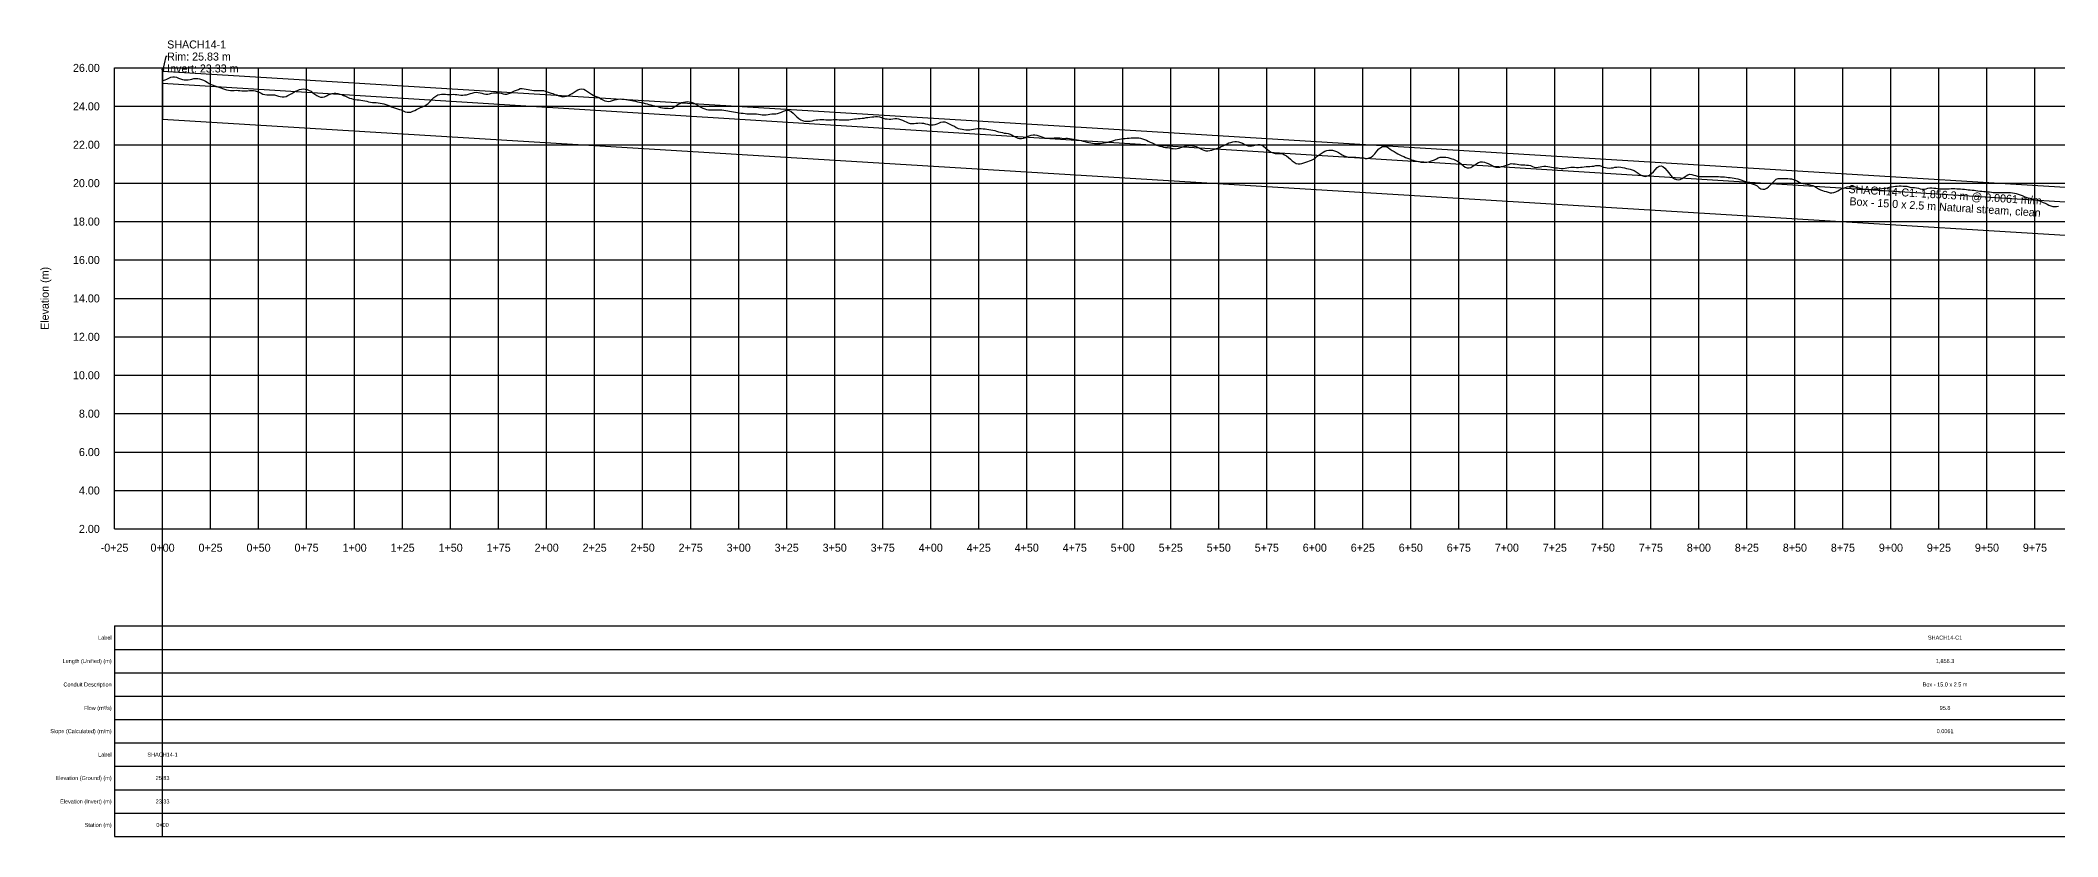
# Model space of a CAD drawing. Extents: x -64 to 3981, y -140 to 274.
# Drawn here: x -64 to 987, y -140 to 274 of the extents above; entities that cross this region are included whole.
import ezdxf
from ezdxf.enums import TextEntityAlignment as Align

# ---------------------------------------------------------------- set-up
doc = ezdxf.new("R2010")
doc.units = 0
for name, color, linetype in [('Annotation', 7, 'Continuous'), ('Annotation_Table', 254, 'Continuous'), ('Crown', 7, 'Continuous'), ('Grid', 254, 'Continuous'), ('Grid_Text', 7, 'Continuous'), ('Ground_Elevation', 3, 'Continuous'), ('Hydraulic_Grade', 5, 'Continuous'), ('Invert', 7, 'Continuous'), ('Structure', 7, 'Continuous')]:
    doc.layers.add(name, color=color, linetype=linetype)

msp = doc.modelspace()

# ---------------------------------------------------------------- linework, layer by layer
at = {"layer": 'Annotation', "color": 0}
msp.add_lwpolyline([(2.4, 265.9), (1.7, 265.9), (0, 258.3)], dxfattribs=at)
msp.add_lwpolyline([(0, 258.3), (-0.2, 259.3), (0.6, 259.1)], close=True, dxfattribs=at)
at = {"layer": 'Annotation_Table', "color": 254}
for points in [[(0, -140.2), (0, 260)], [(-25, -30.5), (3949.9, -30.5)], [(-25, -30.5), (-25, -140.2)], [(-25, -42.7), (3949.9, -42.7)], [(-25, -54.9), (3949.9, -54.9)], [(-25, -67.1), (3949.9, -67.1)], [(-25, -79.2), (3949.9, -79.2)], [(-25, -91.4), (3949.9, -91.4)], [(-25, -103.6), (3949.9, -103.6)], [(-25, -115.8), (3949.9, -115.8)], [(-25, -128), (3949.9, -128)], [(-25, -140.2), (3949.9, -140.2)]]:
    msp.add_lwpolyline(points, dxfattribs=at)
at = {"layer": 'Crown', "color": 0}
for points in [[(0, 258.3), (0, 258.3)], [(0, 258.3), (1856.3, 145.2)]]:
    msp.add_lwpolyline(points, dxfattribs=at)
at = {"layer": 'Grid', "color": 254}
for points in [[(-25, 260), (3950, 260)], [(-25, 20), (-25, 260)], [(0, 20), (0, 260)], [(25, 20), (25, 260)], [(50, 20), (50, 260)], [(75, 20), (75, 260)], [(100, 20), (100, 260)], [(125, 20), (125, 260)], [(150, 20), (150, 260)], [(175, 20), (175, 260)], [(200, 20), (200, 260)], [(225, 20), (225, 260)], [(250, 20), (250, 260)], [(275, 20), (275, 260)], [(300, 20), (300, 260)], [(325, 20), (325, 260)], [(350, 20), (350, 260)], [(375, 20), (375, 260)], [(400, 20), (400, 260)], [(425, 20), (425, 260)], [(450, 20), (450, 260)], [(475, 20), (475, 260)], [(500, 20), (500, 260)], [(525, 20), (525, 260)], [(550, 20), (550, 260)], [(575, 20), (575, 260)], [(600, 20), (600, 260)], [(625, 20), (625, 260)], [(650, 20), (650, 260)], [(675, 20), (675, 260)], [(700, 20), (700, 260)], [(725, 20), (725, 260)], [(750, 20), (750, 260)], [(775, 20), (775, 260)], [(800, 20), (800, 260)], [(825, 20), (825, 260)], [(850, 20), (850, 260)], [(875, 20), (875, 260)], [(900, 20), (900, 260)], [(925, 20), (925, 260)], [(950, 20), (950, 260)], [(975, 20), (975, 260)], [(-25, 240), (3950, 240)], [(-25, 220), (3950, 220)], [(-25, 200), (3950, 200)], [(-25, 180), (3950, 180)], [(-25, 160), (3950, 160)], [(-25, 140), (3950, 140)], [(-25, 120), (3950, 120)], [(-25, 100), (3950, 100)], [(-25, 80), (3950, 80)], [(-25, 60), (3950, 60)], [(-25, 40), (3950, 40)], [(-25, 20), (3950, 20)]]:
    msp.add_lwpolyline(points, dxfattribs=at)
at = {"layer": 'Ground_Elevation', "color": 3}
msp.add_lwpolyline([(0.3, 253.4), (1.3, 253.8), (2.3, 254.2), (3.3, 254.7), (4.3, 255.1), (5.3, 255.3), (6.3, 255.4), (7.3, 255.1), (8.3, 254.7), (9.3, 254.3), (10.3, 254), (11.3, 253.8), (12.3, 253.7), (13.3, 253.7), (14.3, 253.9), (15.3, 254.2), (16.3, 254.4), (17.3, 254.5), (18.3, 254.5), (19.3, 254.3), (20.3, 254), (21.3, 253.6), (22.3, 253.1), (23.3, 252.5), (24.3, 251.9), (25.3, 251.4), (26.3, 251), (27.3, 250.7), (28.3, 250.3), (29.3, 250), (30.3, 249.6), (31.3, 249.2), (32.3, 248.9), (33.3, 248.6), (34.3, 248.4), (35.3, 248.2), (36.3, 248.3), (37.3, 248.3), (38.3, 248.4), (39.3, 248.3), (40.3, 248.2), (41.3, 248), (42.3, 248), (43.3, 248), (44.3, 248.1), (45.3, 248.2), (46.3, 248.3), (47.3, 248.2), (48.3, 248), (49.3, 247.7), (50.3, 247.3), (51.3, 246.8), (52.3, 246.4), (53.3, 246.1), (54.3, 246), (55.3, 246), (56.3, 246), (57.3, 246), (58.3, 245.9), (59.3, 245.6), (60.3, 245.3), (61.3, 245.1), (62.3, 244.9), (63.3, 244.9), (64.3, 245.1), (65.3, 245.6), (66.3, 246.1), (67.3, 246.7), (68.3, 247.3), (69.3, 247.8), (70.3, 248.3), (71.3, 248.7), (72.3, 248.9), (73.3, 249.1), (74.3, 248.9), (75.3, 248.7), (76.3, 248.3), (77.3, 247.8), (78.3, 247.1), (79.3, 246.4), (80.3, 245.7), (81.3, 245.1), (82.3, 244.7), (83.3, 244.7), (84.3, 245), (85.3, 245.4), (86.3, 245.9), (87.3, 246.3), (88.3, 246.6), (89.3, 246.8), (90.3, 246.8), (91.3, 246.7), (92.3, 246.4), (93.3, 246.1), (94.3, 245.7), (95.3, 245.3), (96.3, 244.8), (97.3, 244.3), (98.3, 244), (99.3, 243.7), (100.3, 243.5), (101.3, 243.4), (102.3, 243.4), (103.3, 243.2), (104.3, 243.1), (105.3, 242.9), (106.3, 242.7), (107.3, 242.4), (108.3, 242.2), (109.3, 242), (110.3, 241.9), (111.3, 241.9), (112.3, 241.8), (113.3, 241.7), (114.3, 241.5), (115.3, 241.3), (116.3, 240.9), (117.3, 240.6), (118.3, 240.2), (119.3, 239.8), (120.3, 239.3), (121.3, 239), (122.3, 238.7), (123.3, 238.4), (124.3, 238.1), (125.3, 237.7), (126.3, 237.2), (127.3, 236.9), (128.3, 236.9), (129.3, 237), (130.3, 237.4), (131.3, 237.9), (132.3, 238.4), (133.3, 238.8), (134.3, 239.3), (135.3, 239.7), (136.3, 240.1), (137.3, 240.7), (138.3, 241.5), (139.3, 242.5), (140.3, 243.5), (141.3, 244.5), (142.3, 245.3), (143.3, 245.9), (144.3, 246.2), (145.3, 246.4), (146.3, 246.4), (147.3, 246.3), (148.3, 246.2), (149.3, 246.2), (150.3, 246.2), (151.3, 246.3), (152.3, 246.2), (153.3, 246.1), (154.3, 246), (155.3, 245.8), (156.3, 245.8), (157.3, 245.9), (158.3, 246), (159.3, 246.3), (160.3, 246.6), (161.3, 246.9), (162.3, 247.2), (163.3, 247.3), (164.3, 247.2), (165.3, 247.1), (166.3, 246.8), (167.3, 246.5), (168.3, 246.4), (169.3, 246.4), (170.3, 246.5), (171.3, 246.8), (172.3, 247), (173.3, 247.1), (174.3, 247.1), (175.3, 247), (176.3, 246.8), (177.3, 246.5), (178.3, 246.4), (179.3, 246.4), (180.3, 246.7), (181.3, 247.1), (182.3, 247.6), (183.3, 248), (184.3, 248.4), (185.3, 248.8), (186.3, 249.2), (187.3, 249.2), (188.3, 249.1), (189.3, 248.9), (190.3, 248.7), (191.3, 248.6), (192.3, 248.4), (193.3, 248.3), (194.3, 248.3), (195.3, 248.3), (196.3, 248.3), (197.3, 248.3), (198.3, 248.2), (199.3, 247.9), (200.3, 247.6), (201.3, 247.2), (202.3, 246.9), (203.3, 246.6), (204.3, 246.2), (205.3, 245.9), (206.3, 245.5), (207.3, 245.2), (208.3, 245), (209.3, 245.1), (210.3, 245.3), (211.3, 245.7), (212.3, 246.2), (213.3, 246.7), (214.3, 247.3), (215.3, 248), (216.3, 248.6), (217.3, 249), (218.3, 249.1), (219.3, 248.9), (220.3, 248.4), (221.3, 247.7), (222.3, 247), (223.3, 246.3), (224.3, 245.8), (225.3, 245.3), (226.3, 244.9), (227.3, 244.5), (228.3, 243.9), (229.3, 243.4), (230.3, 242.9), (231.3, 242.6), (232.3, 242.5), (233.3, 242.7), (234.3, 243), (235.3, 243.4), (236.3, 243.6), (237.3, 243.8), (238.3, 243.9), (239.3, 243.8), (240.3, 243.7), (241.3, 243.5), (242.3, 243.4), (243.3, 243.2), (244.3, 243), (245.3, 242.8), (246.3, 242.6), (247.3, 242.4), (248.3, 242.2), (249.3, 242), (250.3, 241.8), (251.3, 241.5), (252.3, 241.3), (253.3, 241), (254.3, 240.7), (255.3, 240.5), (256.3, 240.3), (257.3, 240.1), (258.3, 239.8), (259.3, 239.4), (260.3, 239.2), (261.3, 239.1), (262.3, 239.1), (263.3, 239), (264.3, 238.9), (265.3, 239.1), (266.3, 239.6), (267.3, 240.3), (268.3, 240.9), (269.3, 241.4), (270.3, 241.9), (271.3, 242.2), (272.3, 242.4), (273.3, 242.5), (274.3, 242.4), (275.3, 242.2), (276.3, 241.8), (277.3, 241.3), (278.3, 240.7), (279.3, 240.1), (280.3, 239.6), (281.3, 239.1), (282.3, 238.6), (283.3, 238.3), (284.3, 238.2), (285.3, 238.2), (286.3, 238.2), (287.3, 238.2), (288.3, 238.2), (289.3, 238.2), (290.3, 238.2), (291.3, 238.1), (292.3, 238), (293.3, 237.9), (294.3, 237.7), (295.3, 237.5), (296.3, 237.3), (297.3, 237.1), (298.3, 236.9), (299.3, 236.7), (300.3, 236.6), (301.3, 236.5), (302.3, 236.4), (303.3, 236.2), (304.3, 236.1), (305.3, 236.1), (306.3, 236), (307.3, 236), (308.3, 236), (309.3, 236), (310.3, 235.9), (311.3, 235.7), (312.3, 235.6), (313.3, 235.6), (314.3, 235.6), (315.3, 235.7), (316.3, 235.9), (317.3, 236), (318.3, 236), (319.3, 236.1), (320.3, 236.3), (321.3, 236.6), (322.3, 237), (323.3, 237.5), (324.3, 237.8), (325.3, 238), (326.3, 237.8), (327.3, 237.3), (328.3, 236.4), (329.3, 235.5), (330.3, 234.5), (331.3, 233.7), (332.3, 233), (333.3, 232.6), (334.3, 232.3), (335.3, 232.2), (336.3, 232.3), (337.3, 232.3), (338.3, 232.4), (339.3, 232.7), (340.3, 232.9), (341.3, 233), (342.3, 233.1), (343.3, 233.2), (344.3, 233.1), (345.3, 233), (346.3, 233), (347.3, 233), (348.3, 233), (349.3, 233.1), (350.3, 233.1), (351.3, 233.1), (352.3, 233), (353.3, 232.9), (354.3, 232.9), (355.3, 232.9), (356.3, 233), (357.3, 233), (358.3, 233.1), (359.3, 233.3), (360.3, 233.5), (361.3, 233.5), (362.3, 233.6), (363.3, 233.6), (364.3, 233.8), (365.3, 233.9), (366.3, 234.1), (367.3, 234.2), (368.3, 234.3), (369.3, 234.5), (370.3, 234.6), (371.3, 234.7), (372.3, 234.7), (373.3, 234.5), (374.3, 234.2), (375.3, 233.8), (376.3, 233.5), (377.3, 233.4), (378.3, 233.3), (379.3, 233.3), (380.3, 233.4), (381.3, 233.6), (382.3, 233.6), (383.3, 233.5), (384.3, 233.2), (385.3, 232.8), (386.3, 232.3), (387.3, 231.9), (388.3, 231.4), (389.3, 231.1), (390.3, 231), (391.3, 231), (392.3, 231.2), (393.3, 231.2), (394.3, 231.4), (395.3, 231.3), (396.3, 231.2), (397.3, 230.9), (398.3, 230.7), (399.3, 230.4), (400.3, 230.3), (401.3, 230.3), (402.3, 230.5), (403.3, 230.9), (404.3, 231.3), (405.3, 231.7), (406.3, 231.9), (407.3, 231.9), (408.3, 231.6), (409.3, 231.1), (410.3, 230.5), (411.3, 230), (412.3, 229.6), (413.3, 229), (414.3, 228.5), (415.3, 228.2), (416.3, 228.1), (417.3, 228), (418.3, 227.8), (419.3, 227.7), (420.3, 227.8), (421.3, 227.9), (422.3, 228.1), (423.3, 228.3), (424.3, 228.5), (425.3, 228.5), (426.3, 228.4), (427.3, 228.3), (428.3, 228.2), (429.3, 228.1), (430.3, 228), (431.3, 227.8), (432.3, 227.6), (433.3, 227.4), (434.3, 227), (435.3, 226.7), (436.3, 226.5), (437.3, 226.3), (438.3, 226.1), (439.3, 226), (440.3, 225.8), (441.3, 225.5), (442.3, 225.1), (443.3, 224.5), (444.3, 223.9), (445.3, 223.4), (446.3, 223.3), (447.3, 223.3), (448.3, 223.5), (449.3, 223.8), (450.3, 224.2), (451.3, 224.7), (452.3, 225), (453.3, 225.1), (454.3, 225.1), (455.3, 224.9), (456.3, 224.6), (457.3, 224.3), (458.3, 223.9), (459.3, 223.6), (460.3, 223.5), (461.3, 223.4), (462.3, 223.4), (463.3, 223.5), (464.3, 223.6), (465.3, 223.6), (466.3, 223.6), (467.3, 223.6), (468.3, 223.4), (469.3, 223.3), (470.3, 223.4), (471.3, 223.4), (472.3, 223.2), (473.3, 223.1), (474.3, 222.9), (475.3, 222.8), (476.3, 222.6), (477.3, 222.4), (478.3, 222.2), (479.3, 221.9), (480.3, 221.7), (481.3, 221.4), (482.3, 221.2), (483.3, 221), (484.3, 220.8), (485.3, 220.7), (486.3, 220.6), (487.3, 220.6), (488.3, 220.7), (489.3, 220.8), (490.3, 220.9), (491.3, 221.1), (492.3, 221.4), (493.3, 221.6), (494.3, 221.9), (495.3, 222.2), (496.3, 222.5), (497.3, 222.7), (498.3, 222.9), (499.3, 223.1), (500.3, 223.2), (501.3, 223.3), (502.3, 223.4), (503.3, 223.5), (504.3, 223.6), (505.3, 223.6), (506.3, 223.6), (507.3, 223.6), (508.3, 223.6), (509.3, 223.4), (510.3, 223.1), (511.3, 222.7), (512.3, 222.3), (513.3, 221.9), (514.3, 221.4), (515.3, 220.9), (516.3, 220.4), (517.3, 220), (518.3, 219.6), (519.3, 219.3), (520.3, 219), (521.3, 218.8), (522.3, 218.6), (523.3, 218.5), (524.3, 218.3), (525.3, 218.1), (526.3, 218), (527.3, 217.9), (528.3, 218), (529.3, 218.2), (530.3, 218.6), (531.3, 218.9), (532.3, 219.3), (533.3, 219.5), (534.3, 219.6), (535.3, 219.6), (536.3, 219.5), (537.3, 219.3), (538.3, 219), (539.3, 218.6), (540.3, 218.1), (541.3, 217.6), (542.3, 217.2), (543.3, 216.9), (544.3, 216.9), (545.3, 217), (546.3, 217.2), (547.3, 217.5), (548.3, 217.8), (549.3, 218.2), (550.3, 218.6), (551.3, 219.1), (552.3, 219.5), (553.3, 220), (554.3, 220.5), (555.3, 220.9), (556.3, 221.2), (557.3, 221.5), (558.3, 221.6), (559.3, 221.7), (560.3, 221.5), (561.3, 221.2), (562.3, 220.8), (563.3, 220.3), (564.3, 219.8), (565.3, 219.5), (566.3, 219.3), (567.3, 219.4), (568.3, 219.6), (569.3, 219.9), (570.3, 220.2), (571.3, 220.2), (572.3, 219.8), (573.3, 219.2), (574.3, 218.4), (575.3, 217.5), (576.3, 216.8), (577.3, 216.1), (578.3, 215.7), (579.3, 215.5), (580.3, 215.5), (581.3, 215.5), (582.3, 215.4), (583.3, 215.2), (584.3, 214.8), (585.3, 214.2), (586.3, 213.4), (587.3, 212.5), (588.3, 211.6), (589.3, 210.9), (590.3, 210.3), (591.3, 210.1), (592.3, 210.1), (593.3, 210.3), (594.3, 210.6), (595.3, 210.9), (596.3, 211.2), (597.3, 211.6), (598.3, 212), (599.3, 212.5), (600.3, 213.2), (601.3, 214), (602.3, 214.8), (603.3, 215.4), (604.3, 216.1), (605.3, 216.6), (606.3, 217), (607.3, 217.2), (608.3, 217.2), (609.3, 217.2), (610.3, 216.9), (611.3, 216.5), (612.3, 215.9), (613.3, 215.2), (614.3, 214.7), (615.3, 214.2), (616.3, 213.8), (617.3, 213.6), (618.3, 213.6), (619.3, 213.6), (620.3, 213.6), (621.3, 213.5), (622.3, 213.4), (623.3, 213.3), (624.3, 213.2), (625.3, 213.1), (626.3, 212.9), (627.3, 212.8), (628.3, 213.1), (629.3, 213.6), (630.3, 214.3), (631.3, 215.3), (632.3, 216.6), (633.3, 217.8), (634.3, 218.6), (635.3, 219.1), (636.3, 219.1), (637.3, 218.9), (638.3, 218.4), (639.3, 217.7), (640.3, 217), (641.3, 216.4), (642.3, 215.8), (643.3, 215.3), (644.3, 214.8), (645.3, 214.3), (646.3, 213.9), (647.3, 213.4), (648.3, 213), (649.3, 212.6), (650.3, 212.2), (651.3, 211.9), (652.3, 211.6), (653.3, 211.4), (654.3, 211.2), (655.3, 211), (656.3, 210.9), (657.3, 210.9), (658.3, 210.9), (659.3, 211.1), (660.3, 211.4), (661.3, 211.8), (662.3, 212.2), (663.3, 212.7), (664.3, 213.2), (665.3, 213.5), (666.3, 213.6), (667.3, 213.6), (668.3, 213.5), (669.3, 213.3), (670.3, 213), (671.3, 212.7), (672.3, 212.4), (673.3, 212), (674.3, 211.4), (675.3, 210.8), (676.3, 210), (677.3, 209.1), (678.3, 208.4), (679.3, 208), (680.3, 207.9), (681.3, 208.2), (682.3, 208.8), (683.3, 209.5), (684.3, 210.2), (685.3, 210.8), (686.3, 211.1), (687.3, 211.1), (688.3, 210.9), (689.3, 210.6), (690.3, 210.2), (691.3, 209.7), (692.3, 209.1), (693.3, 208.6), (694.3, 208.4), (695.3, 208.3), (696.3, 208.4), (697.3, 208.6), (698.3, 208.9), (699.3, 209.2), (700.3, 209.6), (701.3, 209.9), (702.3, 210.2), (703.3, 210.1), (704.3, 210), (705.3, 209.9), (706.3, 209.7), (707.3, 209.6), (708.3, 209.5), (709.3, 209.5), (710.3, 209.4), (711.3, 209.4), (712.3, 209.1), (713.3, 208.6), (714.3, 208.3), (715.3, 208.2), (716.3, 208.3), (717.3, 208.5), (718.3, 208.7), (719.3, 208.8), (720.3, 208.8), (721.3, 208.7), (722.3, 208.5), (723.3, 208.4), (724.3, 208.2), (725.3, 208), (726.3, 207.9), (727.3, 207.8), (728.3, 207.7), (729.3, 207.7), (730.3, 207.8), (731.3, 208), (732.3, 208.2), (733.3, 208.3), (734.3, 208.3), (735.3, 208.3), (736.3, 208.2), (737.3, 208.2), (738.3, 208.3), (739.3, 208.4), (740.3, 208.5), (741.3, 208.6), (742.3, 208.6), (743.3, 208.7), (744.3, 208.8), (745.3, 208.9), (746.3, 209.1), (747.3, 209.1), (748.3, 209.1), (749.3, 208.8), (750.3, 208.4), (751.3, 208.1), (752.3, 207.9), (753.3, 207.8), (754.3, 207.9), (755.3, 208), (756.3, 208.3), (757.3, 208.4), (758.3, 208.5), (759.3, 208.4), (760.3, 208.1), (761.3, 207.9), (762.3, 207.7), (763.3, 207.5), (764.3, 207.2), (765.3, 206.9), (766.3, 206.5), (767.3, 205.9), (768.3, 205.2), (769.3, 204.5), (770.3, 203.9), (771.3, 203.6), (772.3, 203.5), (773.3, 203.8), (774.3, 204.2), (775.3, 205), (776.3, 205.9), (777.3, 207), (778.3, 208.1), (779.3, 208.8), (780.3, 209), (781.3, 208.6), (782.3, 207.8), (783.3, 206.6), (784.3, 205.3), (785.3, 204.1), (786.3, 203), (787.3, 202.2), (788.3, 201.9), (789.3, 201.8), (790.3, 201.9), (791.3, 202.4), (792.3, 203.1), (793.3, 203.8), (794.3, 204.4), (795.3, 204.7), (796.3, 204.5), (797.3, 204.2), (798.3, 203.9), (799.3, 203.7), (800.3, 203.5), (801.3, 203.5), (802.3, 203.5), (803.3, 203.4), (804.3, 203.4), (805.3, 203.4), (806.3, 203.4), (807.3, 203.4), (808.3, 203.4), (809.3, 203.4), (810.3, 203.4), (811.3, 203.3), (812.3, 203.2), (813.3, 203.2), (814.3, 203.1), (815.3, 203), (816.3, 202.9), (817.3, 202.8), (818.3, 202.6), (819.3, 202.5), (820.3, 202.2), (821.3, 201.9), (822.3, 201.6), (823.3, 201.2), (824.3, 200.8), (825.3, 200.4), (826.3, 200.1), (827.3, 199.8), (828.3, 199.5), (829.3, 199.2), (830.3, 198.6), (831.3, 197.8), (832.3, 197.1), (833.3, 196.8), (834.3, 196.8), (835.3, 197.3), (836.3, 198.1), (837.3, 199.1), (838.3, 200.2), (839.3, 201.2), (840.3, 202), (841.3, 202.5), (842.3, 202.5), (843.3, 202.4), (844.3, 202.4), (845.3, 202.4), (846.3, 202.4), (847.3, 202.3), (848.3, 202.2), (849.3, 201.9), (850.3, 201.5), (851.3, 201), (852.3, 200.5), (853.3, 200), (854.3, 199.8), (855.3, 199.6), (856.3, 199.5), (857.3, 199.3), (858.3, 199), (859.3, 198.7), (860.3, 198.3), (861.3, 197.7), (862.3, 197.1), (863.3, 196.6), (864.3, 196.2), (865.3, 195.9), (866.3, 195.6), (867.3, 195.3), (868.3, 195), (869.3, 195), (870.3, 195.1), (871.3, 195.5), (872.3, 196), (873.3, 196.6), (874.3, 197), (875.3, 197.4), (876.3, 197.7), (877.3, 198), (878.3, 198.2), (879.3, 198.3), (880.3, 198.2), (881.3, 198), (882.3, 197.7), (883.3, 197.5), (884.3, 197.2), (885.3, 197.1), (886.3, 196.9), (887.3, 196.8), (888.3, 196.7), (889.3, 196.7), (890.3, 196.9), (891.3, 197.1), (892.3, 197.1), (893.3, 197), (894.3, 197.1), (895.3, 197.2), (896.3, 197.3), (897.3, 197.4), (898.3, 197.6), (899.3, 197.9), (900.3, 198.1), (901.3, 198.3), (902.3, 198.4), (903.3, 198.5), (904.3, 198.6), (905.3, 198.6), (906.3, 198.5), (907.3, 198.4), (908.3, 198.4), (909.3, 198.1), (910.3, 197.8), (911.3, 197.8), (912.3, 197.8), (913.3, 197.6), (914.3, 197.4), (915.3, 197.1), (916.3, 196.8), (917.3, 196.8), (918.3, 197), (919.3, 197.3), (920.3, 197.5), (921.3, 197.5), (922.3, 197.4), (923.3, 197.3), (924.3, 197.2), (925.3, 197.1), (926.3, 197.1), (927.3, 197), (928.3, 197.1), (929.3, 197.1), (930.3, 197.1), (931.3, 197.2), (932.3, 197.2), (933.3, 197.2), (934.3, 197.1), (935.3, 197.1), (936.3, 197), (937.3, 196.9), (938.3, 196.8), (939.3, 196.7), (940.3, 196.6), (941.3, 196.5), (942.3, 196.4), (943.3, 196.3), (944.3, 196.1), (945.3, 196), (946.3, 195.9), (947.3, 195.8), (948.3, 195.7), (949.3, 195.6), (950.3, 195.5), (951.3, 195.4), (952.3, 195.3), (953.3, 195.2), (954.3, 195.2), (955.3, 195.1), (956.3, 195.1), (957.3, 195.1), (958.3, 195.1), (959.3, 195.1), (960.3, 195.1), (961.3, 195.1), (962.3, 195.1), (963.3, 195), (964.3, 194.8), (965.3, 194.6), (966.3, 194.3), (967.3, 193.9), (968.3, 193.5), (969.3, 193.1), (970.3, 192.7), (971.3, 192.4), (972.3, 192.1), (973.3, 191.8), (974.3, 191.6), (975.3, 191.3), (976.3, 191.1), (977.3, 190.8), (978.3, 190.5), (979.3, 190), (980.3, 189.6), (981.3, 189.1), (982.3, 188.6), (983.3, 188.2), (984.3, 187.9), (985.3, 187.8), (986.3, 187.8), (987.3, 188)], dxfattribs=at)
at = {"layer": 'Hydraulic_Grade', "color": 5}
msp.add_lwpolyline([(0, 252.1), (1856.3, 136.3)], dxfattribs=at)
at = {"layer": 'Invert', "color": 0}
for points in [[(0, 233.3), (0, 233.3)], [(0, 233.3), (1856.3, 120.2)]]:
    msp.add_lwpolyline(points, dxfattribs=at)
at = {"layer": 'Structure', "color": 0}
msp.add_lwpolyline([(0, 258.3), (0, 233.3)], dxfattribs=at)
msp.add_lwpolyline([(0, 258.3), (0, 233.3)], dxfattribs=at)

# ---------------------------------------------------------------- texts
at = {"layer": 'Annotation', "color": 0}
for s, height, p in [('SHACH14-1', 4.17, (2.4, 272.2)), ('Rim: 25.83 m', 4.167, (2.4, 265.9)), ('Invert: 23.33 m', 4.167, (2.4, 259.7))]:
    msp.add_text(s, height=height, dxfattribs=at).set_placement(p, align=Align.MIDDLE_LEFT)
for s, p in [('SHACH14-C1: 1,856.3 m @ 0.0061 m/m', (928.2, 193.9)), ('Box - 15.0 x 2.5 m Natural stream, clean', (928.2, 187.6))]:
    msp.add_text(s, height=4.167, rotation=356.5122, dxfattribs=at).set_placement(p, align=Align.MIDDLE_CENTER)
at = {"layer": 'Annotation_Table', "color": 0}
for s, height, p in [('Label', 2.08, (-26.5, -36.6)), ('Length (Unified) (m)', 2.083, (-26.5, -48.8)), ('Conduit Description', 2.083, (-26.5, -61)), ('Flow (m³/s)', 2.083, (-26.5, -73.2)), ('Slope (Calculated) (m/m)', 2.083, (-26.5, -85.3)), ('Label', 2.08, (-26.5, -97.5)), ('Elevation (Ground) (m)', 2.083, (-26.5, -109.7)), ('Elevation (Invert) (m)', 2.083, (-26.5, -121.9)), ('Station (m)', 2.083, (-26.5, -134.1))]:
    msp.add_text(s, height=height, dxfattribs=at).set_placement(p, align=Align.MIDDLE_RIGHT)
for s, height, p in [('SHACH14-C1', 2.08, (928.2, -36.6)), ('1,856.3', 2.08, (928.2, -48.8)), ('Box - 15.0 x 2.5 m', 2.083, (928.2, -61)), ('95.8', 2.08, (928.2, -73.2)), ('0.0061', 2.08, (928.2, -85.3)), ('SHACH14-1', 2.08, (0, -97.5)), ('25.83', 2.08, (0, -109.7)), ('23.33', 2.08, (0, -121.9)), ('0+00', 2.08, (0, -134.1))]:
    msp.add_text(s, height=height, dxfattribs=at).set_placement(p, align=Align.MIDDLE_CENTER)
at = {"layer": 'Grid_Text', "color": 0}
for s, p in [('26.00', (-32.7, 260)), ('24.00', (-32.7, 240)), ('22.00', (-32.7, 220)), ('20.00', (-32.7, 200)), ('18.00', (-32.7, 180)), ('16.00', (-32.7, 160)), ('14.00', (-32.7, 140)), ('12.00', (-32.7, 120)), ('10.00', (-32.7, 100)), ('8.00', (-32.7, 80)), ('6.00', (-32.7, 60)), ('4.00', (-32.7, 40)), ('2.00', (-32.7, 20))]:
    msp.add_text(s, height=4.17, dxfattribs=at).set_placement(p, align=Align.MIDDLE_RIGHT)
msp.add_text('Elevation (m)', height=4.167, rotation=90, dxfattribs=at).set_placement((-58, 140), align=Align.BOTTOM_CENTER)
for s, p in [('-0+25', (-25, 12.3)), ('0+00', (0, 12.3)), ('0+25', (25, 12.3)), ('0+50', (50, 12.3)), ('0+75', (75, 12.3)), ('1+00', (100, 12.3)), ('1+25', (125, 12.3)), ('1+50', (150, 12.3)), ('1+75', (175, 12.3)), ('2+00', (200, 12.3)), ('2+25', (225, 12.3)), ('2+50', (250, 12.3)), ('2+75', (275, 12.3)), ('3+00', (300, 12.3)), ('3+25', (325, 12.3)), ('3+50', (350, 12.3)), ('3+75', (375, 12.3)), ('4+00', (400, 12.3)), ('4+25', (425, 12.3)), ('4+50', (450, 12.3)), ('4+75', (475, 12.3)), ('5+00', (500, 12.3)), ('5+25', (525, 12.3)), ('5+50', (550, 12.3)), ('5+75', (575, 12.3)), ('6+00', (600, 12.3)), ('6+25', (625, 12.3)), ('6+50', (650, 12.3)), ('6+75', (675, 12.3)), ('7+00', (700, 12.3)), ('7+25', (725, 12.3)), ('7+50', (750, 12.3)), ('7+75', (775, 12.3)), ('8+00', (800, 12.3)), ('8+25', (825, 12.3)), ('8+50', (850, 12.3)), ('8+75', (875, 12.3)), ('9+00', (900, 12.3)), ('9+25', (925, 12.3)), ('9+50', (950, 12.3)), ('9+75', (975, 12.3))]:
    msp.add_text(s, height=4.17, dxfattribs=at).set_placement(p, align=Align.TOP_CENTER)

doc.saveas('drawing.dxf')
